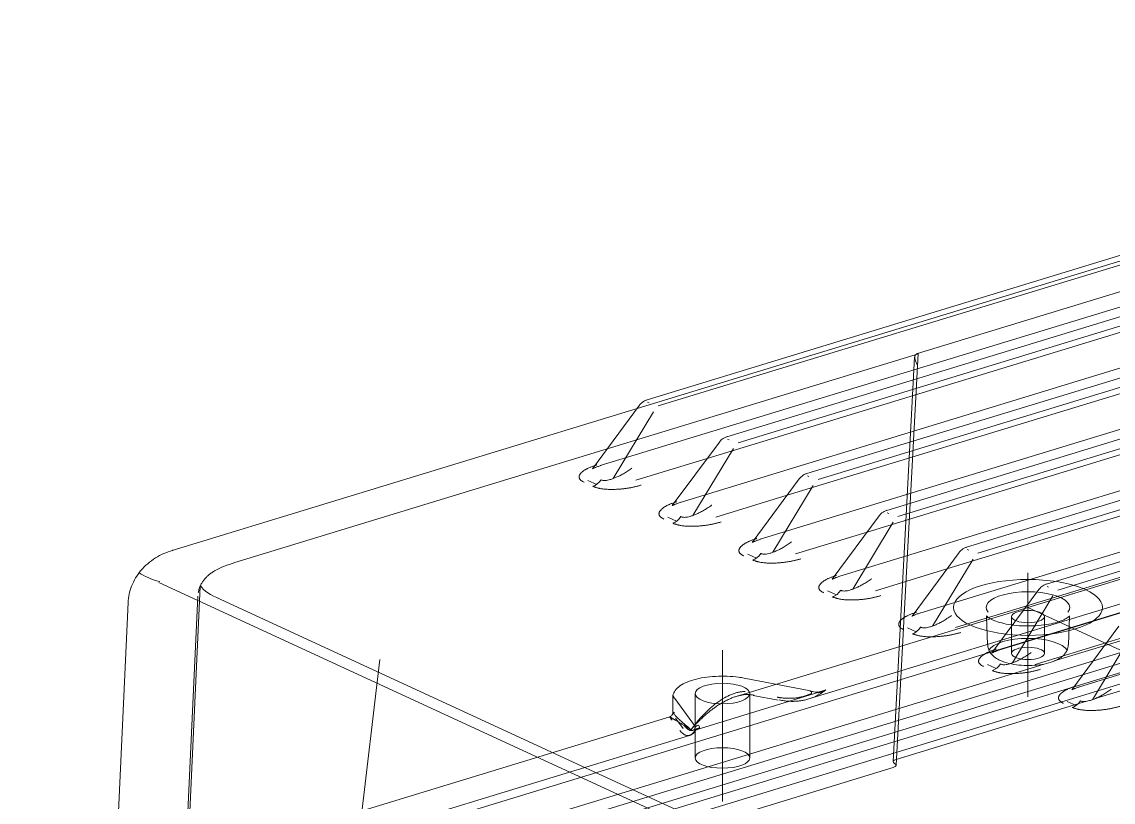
# Model space of a CAD drawing. Header units: millimetres. Extents: x 2028 to 3302, y -96 to 792.
# Drawn here: x 2811.7 to 2921.7, y 580.2 to 658.8 of the extents above; entities that cross this region are included whole.
import ezdxf

# ---------------------------------------------------------------- set-up
doc = ezdxf.new("R2010")
doc.units = ezdxf.units.MM
doc.layers.get('0').update_dxf_attribs({"linetype": 'CONTINUOUS'})

msp = doc.modelspace()

# ---------------------------------------------------------------- linework, layer by layer
at = {"lineweight": 18}
for p, q in [((3000.667, 658.657), (2873.708, 619.867)), ((2999.402, 658.834), (2874.718, 620.739)), ((3000.53, 658.222), (2875.846, 620.127)), ((2869.999, 614.107), (3001.559, 654.303)), ((3007.45, 655.121), (2882.766, 617.026)), ((3008.578, 654.51), (2883.894, 616.415)), ((2999.42, 655.193), (2901.969, 625.419)), ((3004.889, 652.761), (2880.786, 614.843)), ((3015.498, 651.409), (2890.814, 613.314)), ((2878.047, 610.395), (3009.607, 650.59)), ((3016.626, 650.797), (2891.942, 612.702)), ((3012.937, 649.048), (2888.834, 611.131)), ((3023.546, 647.696), (2898.862, 609.601)), ((2886.095, 606.682), (3017.655, 646.878)), ((3024.674, 647.085), (2899.99, 608.99)), ((3020.985, 645.336), (2896.882, 607.418)), ((2894.143, 602.97), (3025.703, 643.165)), ((3031.594, 643.984), (2906.91, 605.889)), ((3032.722, 643.372), (2908.038, 605.277)), ((3029.033, 641.623), (2904.93, 603.706)), ((3039.642, 640.271), (2914.958, 602.176)), ((2902.191, 599.257), (3033.751, 639.453)), ((3040.77, 639.66), (2916.086, 601.565)), ((3037.081, 637.911), (2912.978, 599.993)), ((2910.239, 595.545), (3041.799, 635.74)), ((3045.129, 634.198), (2921.026, 596.281)), ((2833.206, 604.337), (2901.721, 625.271)), ((2901.673, 625.042), (2899.508, 584.279)), ((2899.807, 583.918), (2902.011, 625.414)), ((2913.088, 599.821), (2995.689, 625.059)), ((2807.802, 564.304), (3000.927, 623.31)), ((2873.95, 620.196), (2869.215, 613.794)), ((2874.924, 620.432), (2874.775, 620.501)), ((2873.708, 619.867), (2826.888, 605.562)), ((2875.363, 619.539), (2871.291, 612.797)), ((2997.322, 619.352), (2915.733, 594.424)), ((2824.007, 565.223), (2998.15, 618.43)), ((2998.137, 617.32), (2823.993, 564.113)), ((3000.802, 617.207), (2826.658, 564.001)), ((2882.972, 616.72), (2882.823, 616.788)), ((2826.671, 562.878), (3000.815, 616.084)), ((2881.998, 616.484), (2877.263, 610.082)), ((2883.411, 615.827), (2879.339, 609.085)), ((2880.786, 614.843), (2873.582, 612.642)), ((2998.96, 614.802), (2919.856, 590.633)), ((2869.211, 613.79), (2869.213, 613.792)), ((2869.642, 612.217), (2868.756, 612.626)), ((2890.046, 612.771), (2885.311, 606.369)), ((2891.02, 613.007), (2890.871, 613.076)), ((2891.459, 612.114), (2887.387, 605.372)), ((2888.834, 611.131), (2881.63, 608.93)), ((2877.26, 610.077), (2877.262, 610.079)), ((2898.094, 609.059), (2893.359, 602.657)), ((2899.068, 609.295), (2898.919, 609.363)), ((2877.69, 608.505), (2876.804, 608.914)), ((2899.507, 608.402), (2895.435, 601.66)), ((2896.882, 607.418), (2889.678, 605.217)), ((2885.308, 606.365), (2885.31, 606.367)), ((2885.738, 604.792), (2884.852, 605.201)), ((2906.142, 605.346), (2901.407, 598.944)), ((2907.555, 604.689), (2903.483, 597.947)), ((2907.116, 605.582), (2906.967, 605.651)), ((2918.287, 591.832), (2962.166, 605.238)), ((2927.419, 604.207), (2883.683, 590.844)), ((2904.93, 603.706), (2897.726, 601.505)), ((2893.356, 602.652), (2893.358, 602.654)), ((2965.692, 537.676), (2825.552, 602.321)), ((2827.836, 561.484), (2829.692, 601.925)), ((2891.003, 590.592), (2929.416, 602.328)), ((2893.786, 601.08), (2892.9, 601.489)), ((2914.191, 601.634), (2909.455, 595.232)), ((2915.164, 601.87), (2915.015, 601.938)), ((2822.433, 600.301), (2821.112, 571.509)), ((2829.472, 600.969), (2827.639, 561.044)), ((2966.998, 538.236), (2831.712, 600.642)), ((2915.603, 600.977), (2911.531, 594.235)), ((2912.978, 599.993), (2905.775, 597.792)), ((2980.312, 568.811), (2913.088, 599.821)), ((2901.404, 598.94), (2901.406, 598.942)), ((2908.909, 598.904), (2909.017, 596.06)), ((2911.438, 598.894), (2911.438, 595.187)), ((2914.738, 595.187), (2914.738, 598.894)), ((2917.159, 596.06), (2917.266, 598.904)), ((2901.834, 597.367), (2900.948, 597.776)), ((2922.239, 597.921), (2917.503, 591.519)), ((2923.651, 597.264), (2919.579, 590.522)), ((2921.026, 596.281), (2913.823, 594.08)), ((2909.452, 595.227), (2909.454, 595.229)), ((2914.718, 594.114), (2824.718, 566.616)), ((2847.802, 594.565), (2842.768, 552.025)), ((2909.882, 593.655), (2908.996, 594.064)), ((2891.188, 591.399), (2884.498, 592.695)), ((2917.5, 591.515), (2917.502, 591.517)), ((2877.313, 590.767), (2877.313, 589.24)), ((2879.606, 587.79), (2877.5, 590.629)), ((2879.563, 591.138), (2879.563, 584.65)), ((2879.773, 587.532), (2892.364, 591.379)), ((2885.063, 584.65), (2885.063, 591.138)), ((2885.405, 590.956), (2887.94, 590.465)), ((2918.979, 590.365), (2899.803, 584.506)), ((2917.93, 589.942), (2917.044, 590.351)), ((2877.005, 588.804), (2833.269, 575.441)), ((2877.59, 588.654), (2878.356, 587.623)), ((2840.589, 575.189), (2879.001, 586.925)), ((2899.512, 583.691), (2829.113, 562.182))]:
    msp.add_line(p, q, dxfattribs=at)
for centre, major_axis, ratio, start_param, end_param in [((2869.26, 613.414), (0.628, 1.362), 0.7188731, 3.7121031, 4.4975016), ((2877.308, 609.702), (0.628, 1.362), 0.7188731, 3.7121031, 4.4975013), ((2828.349, 600.78), (1.461, -4.782), 0.5850486, 3.1209162, 3.1416026), ((2885.357, 605.989), (0.628, 1.362), 0.7188731, 3.7121031, 4.4975013), ((2830.142, 604.667), (-7.507, 0.001), 0.3751038, 0.5003686, 0.925976), ((2837.042, 602.646), (-7.507, 0.001), 0.3751038, 0.2286061, 0.7838788), ((2893.405, 602.277), (0.628, 1.362), 0.7188731, 3.7121031, 4.4975016), ((2913.088, 599.821), (4.212, 0), 0.3754192, 5.9817351, 9.7262277), ((2901.453, 598.564), (0.628, 1.362), 0.7188731, 3.7121031, 4.4975016), ((2913.088, 595.187), (-4.038, 0), 0.3754192, 3.354885, 6.0680173), ((2909.501, 594.852), (0.628, 1.362), 0.7188731, 3.7121031, 4.4975016), ((2882.313, 591.138), (5, 0), 0.3754192, 3.2404902, 3.415821), ((2885.496, 587.739), (-3.116, 2.097), 0.8180808, 5.2155953, 5.3903935), ((2891.111, 591.007), (-0.076, -0.393), 0.4248124, 1.9984083, 3.5692046), ((2891.865, 590.913), (-0.019, -0.4), 0.1194193, 2.3752901, 3.5293629), ((2917.549, 591.139), (0.628, 1.362), 0.7188731, 3.7121031, 4.4975016), ((2877.237, 585.215), (-0.366, 3.545), 0.2201984, 5.8450846, 6.0198828), ((2879.901, 587.582), (0.321, 0.238), 0.8928854, 0.9858449, 2.5566412), ((2879.993, 587.286), (0.392, -0.079), 0.9242255, 1.7545415, 2.9086143), ((2900.309, 584.273), (-0.801, 0), 0.3749718, 5.396286, 6.9041124), ((2899.006, 583.924), (-0.801, 0), 0.3749718, 2.2546934, 3.7625197)]:
    msp.add_ellipse(centre, major_axis=major_axis, ratio=ratio, start_param=start_param, end_param=end_param, dxfattribs=at)
for centre, major_axis in [((2913.088, 599.821), (7.5, 0)), ((2913.088, 598.894), (1.65, 0)), ((2913.088, 595.187), (-1.65, 0)), ((2882.313, 591.138), (-2.75, 0)), ((2882.313, 584.65), (2.75, 0))]:
    msp.add_ellipse(centre, major_axis=major_axis, ratio=0.3754192, dxfattribs=at)
for points, degree, knots in [([(2901.919, 624.344), (2901.857, 624.453), (2901.804, 624.557), (2901.723, 624.752), (2901.694, 624.845), (2901.668, 625.019), (2901.671, 625.098), (2901.721, 625.241), (2901.769, 625.303), (2901.849, 625.355)], 3, [0, 0, 0, 0, 0.25, 0.25, 0.5, 0.5, 0.75, 0.75, 1, 1, 1, 1]), ([(2901.721, 625.271), (2901.804, 625.296), (2901.873, 625.324), (2901.971, 625.374), (2902.001, 625.398), (2902.017, 625.425), (2902.004, 625.429), (2901.945, 625.411), (2901.901, 625.389), (2901.849, 625.355)], 3, [0, 0, 0, 0, 0.25, 0.25, 0.5, 0.5, 0.75, 0.75, 1, 1, 1, 1]), ([(2874.732, 620.743), (2874.637, 620.714), (2874.466, 620.642), (2874.24, 620.495), (2874.069, 620.342), (2873.985, 620.243), (2873.95, 620.196)], 3, [0, 0, 0, 0, 0.3108402, 0.5782538, 0.8060199, 1, 1, 1, 1]), ([(2882.78, 617.03), (2882.685, 617.001), (2882.514, 616.93), (2882.288, 616.782), (2882.117, 616.629), (2882.033, 616.531), (2881.998, 616.484)], 3, [0, 0, 0, 0, 0.3108402, 0.5782538, 0.8060199, 1, 1, 1, 1]), ([(2868.374, 612.433), (2867.54, 612.82), (2868.087, 613.386), (2868.468, 613.779), (2869.396, 614.096)], 2, [0, 0, 0, 0.5322777, 0.5322777, 1, 1, 1]), ([(2873.18, 613.845), (2873.169, 613.837), (2873.025, 613.732), (2872.751, 613.544), (2872.355, 613.301), (2871.981, 613.098), (2871.632, 612.931), (2871.31, 612.8), (2871.015, 612.703), (2870.753, 612.639), (2870.528, 612.609), (2870.346, 612.607), (2870.204, 612.63), (2870.124, 612.66), (2870.088, 612.679), (2870.083, 612.682)], 3, [0, 0, 0, 0, 0.0108751, 0.1455399, 0.2682421, 0.3800813, 0.4821955, 0.5755682, 0.6617912, 0.7417158, 0.814301, 0.8793972, 0.9377345, 0.9906903, 1, 1, 1, 1]), ([(2890.828, 613.318), (2890.733, 613.289), (2890.562, 613.217), (2890.336, 613.07), (2890.165, 612.917), (2890.081, 612.818), (2890.046, 612.771)], 3, [0, 0, 0, 0, 0.3108402, 0.5782538, 0.8060199, 1, 1, 1, 1]), ([(2874.123, 612.144), (2872.976, 611.794), (2871.707, 611.724), (2870.105, 611.636), (2869.26, 612.024)], 2, [0, 0, 0, 0.5, 0.5, 1, 1, 1]), ([(2876.422, 608.72), (2875.588, 609.107), (2876.135, 609.673), (2876.516, 610.067), (2877.444, 610.384)], 2, [0, 0, 0, 0.5322777, 0.5322777, 1, 1, 1]), ([(2881.228, 610.132), (2881.217, 610.124), (2881.073, 610.019), (2880.799, 609.831), (2880.403, 609.589), (2880.029, 609.385), (2879.68, 609.219), (2879.358, 609.088), (2879.063, 608.99), (2878.801, 608.927), (2878.577, 608.896), (2878.394, 608.895), (2878.252, 608.917), (2878.172, 608.947), (2878.136, 608.967), (2878.131, 608.97)], 3, [0, 0, 0, 0, 0.0108752, 0.14554, 0.2682422, 0.3800813, 0.4821955, 0.5755682, 0.6617912, 0.7417159, 0.814301, 0.8793972, 0.9377345, 0.9906903, 1, 1, 1, 1]), ([(2898.876, 609.605), (2898.781, 609.576), (2898.61, 609.505), (2898.384, 609.357), (2898.213, 609.204), (2898.129, 609.106), (2898.094, 609.059)], 3, [0, 0, 0, 0, 0.3108402, 0.5782538, 0.8060199, 1, 1, 1, 1]), ([(2882.171, 608.432), (2881.024, 608.081), (2879.755, 608.011), (2878.153, 607.923), (2877.308, 608.311)], 2, [0, 0, 0, 0.5, 0.5, 1, 1, 1]), ([(2884.47, 605.008), (2883.636, 605.395), (2884.183, 605.961), (2884.564, 606.354), (2885.493, 606.671)], 2, [0, 0, 0, 0.5322777, 0.5322777, 1, 1, 1]), ([(2889.276, 606.42), (2889.265, 606.412), (2889.121, 606.307), (2888.847, 606.119), (2888.451, 605.876), (2888.077, 605.673), (2887.728, 605.506), (2887.406, 605.375), (2887.111, 605.278), (2886.849, 605.214), (2886.625, 605.184), (2886.442, 605.182), (2886.3, 605.205), (2886.22, 605.235), (2886.184, 605.254), (2886.179, 605.257)], 3, [0, 0, 0, 0, 0.0108752, 0.14554, 0.2682422, 0.3800813, 0.4821955, 0.5755682, 0.6617912, 0.7417159, 0.814301, 0.8793972, 0.9377345, 0.9906903, 1, 1, 1, 1]), ([(2906.924, 605.893), (2906.829, 605.864), (2906.658, 605.792), (2906.432, 605.645), (2906.261, 605.492), (2906.177, 605.393), (2906.142, 605.346)], 3, [0, 0, 0, 0, 0.3108402, 0.5782538, 0.8060199, 1, 1, 1, 1]), ([(2826.946, 605.578), (2826.313, 605.39), (2825.138, 604.865), (2823.661, 603.61), (2822.707, 602.036), (2822.467, 600.884), (2822.434, 600.297)], 3, [0, 0, 0, 0, 0.2499282, 0.5099983, 0.764908, 1, 1, 1, 1]), ([(2890.219, 604.719), (2889.072, 604.369), (2887.803, 604.299), (2886.201, 604.211), (2885.357, 604.599)], 2, [0, 0, 0, 0.5, 0.5, 1, 1, 1]), ([(2831.006, 603.416), (2831.368, 603.646), (2831.734, 603.812), (2832.468, 604.102), (2832.837, 604.224), (2833.206, 604.337)], 3, [0, 0, 0, 0, 0.5, 0.5, 1, 1, 1, 1]), ([(2829.504, 601.277), (2829.513, 601.331), (2829.547, 601.509), (2829.637, 601.814), (2829.795, 602.156), (2829.989, 602.467), (2830.201, 602.737), (2830.444, 602.987), (2830.71, 603.216), (2830.909, 603.35), (2831.007, 603.416)], 3, [0, 0, 0, 0, 0.06629, 0.2162008, 0.3778774, 0.5055091, 0.6318709, 0.7566258, 0.8794402, 1, 1, 1, 1]), ([(2892.518, 601.295), (2891.684, 601.682), (2892.231, 602.248), (2892.612, 602.642), (2893.541, 602.959)], 2, [0, 0, 0, 0.5322777, 0.5322777, 1, 1, 1]), ([(2897.324, 602.707), (2897.313, 602.699), (2897.17, 602.594), (2896.895, 602.406), (2896.499, 602.164), (2896.125, 601.96), (2895.776, 601.794), (2895.454, 601.663), (2895.159, 601.565), (2894.897, 601.502), (2894.673, 601.471), (2894.49, 601.47), (2894.348, 601.492), (2894.268, 601.522), (2894.232, 601.542), (2894.227, 601.545)], 3, [0, 0, 0, 0, 0.0108751, 0.1455399, 0.2682421, 0.3800813, 0.4821955, 0.5755682, 0.6617912, 0.7417158, 0.814301, 0.8793972, 0.9377345, 0.9906903, 1, 1, 1, 1]), ([(2913.088, 590.797), (2913.088, 593.797), (2913.088, 603.317)], 1, [0, 0, 0.2396102, 1, 1]), ([(2914.972, 602.18), (2914.877, 602.151), (2914.706, 602.08), (2914.48, 601.932), (2914.31, 601.779), (2914.225, 601.681), (2914.191, 601.634)], 3, [0, 0, 0, 0, 0.3108402, 0.5782538, 0.8060199, 1, 1, 1, 1]), ([(2829.478, 600.666), (2829.477, 600.682), (2829.475, 600.714), (2829.472, 600.779), (2829.471, 600.864), (2829.472, 600.932), (2829.474, 600.968)], 3, [0, 0, 0, 0, 0.1603187, 0.3210117, 0.6427273, 1, 1, 1, 1]), ([(2898.267, 601.007), (2897.12, 600.656), (2895.851, 600.586), (2894.249, 600.498), (2893.405, 600.886)], 2, [0, 0, 0, 0.5, 0.5, 1, 1, 1]), ([(2900.566, 597.583), (2899.732, 597.97), (2900.279, 598.536), (2900.66, 598.929), (2901.589, 599.246)], 2, [0, 0, 0, 0.5322777, 0.5322777, 1, 1, 1]), ([(2905.372, 598.995), (2905.361, 598.987), (2905.218, 598.882), (2904.943, 598.694), (2904.547, 598.451), (2904.173, 598.248), (2903.824, 598.081), (2903.502, 597.95), (2903.207, 597.853), (2902.945, 597.789), (2902.721, 597.759), (2902.538, 597.757), (2902.396, 597.78), (2902.316, 597.81), (2902.28, 597.829), (2902.275, 597.832)], 3, [0, 0, 0, 0, 0.0108751, 0.1455399, 0.2682421, 0.3800813, 0.4821955, 0.5755682, 0.6617912, 0.7417158, 0.814301, 0.8793972, 0.9377345, 0.9906903, 1, 1, 1, 1]), ([(2917.279, 598.981), (2917.279, 598.981), (2917.268, 598.95), (2917.062, 598.764), (2916.575, 598.509), (2915.861, 598.267), (2914.947, 598.075), (2913.89, 597.959), (2912.766, 597.938), (2911.656, 598.015), (2910.643, 598.184), (2909.805, 598.425), (2909.228, 598.691), (2908.914, 598.928), (2908.89, 599.013), (2908.892, 598.947), (2908.905, 598.898)], 3, [0, 0, 0, 0, 0.0419145, 0.1114107, 0.1806451, 0.2540773, 0.3314294, 0.4112508, 0.4923294, 0.5737735, 0.6546454, 0.7340201, 0.8107246, 0.8762739, 0.9460677, 1, 1, 1, 1]), ([(2917.275, 598.904), (2917.277, 598.934), (2917.275, 598.955), (2917.276, 598.967), (2917.276, 598.967)], 3, [0, 0, 0, 0, 0.9995516, 1, 1, 1, 1]), ([(2906.315, 597.294), (2905.168, 596.944), (2903.899, 596.874), (2902.297, 596.786), (2901.453, 597.174)], 2, [0, 0, 0, 0.5, 0.5, 1, 1, 1]), ([(2909.052, 596.059), (2909.045, 595.908), (2909.076, 595.571), (2909.372, 595.105), (2909.786, 594.742), (2910.116, 594.553), (2910.286, 594.478)], 3, [0, 0, 0, 0, 0.1954471, 0.4653286, 0.7465399, 1, 1, 1, 1]), ([(2910.286, 594.478), (2910.423, 594.415), (2910.846, 594.248), (2911.646, 594.055), (2912.691, 593.949), (2913.748, 593.964), (2914.76, 594.098), (2915.678, 594.355), (2916.385, 594.715), (2916.875, 595.189), (2917.131, 595.66), (2917.135, 595.956), (2917.126, 596.054)], 3, [0, 0, 0, 0, 0.0633512, 0.1856996, 0.303472, 0.4192313, 0.5355528, 0.6546369, 0.78155, 0.8750338, 0.9604824, 1, 1, 1, 1]), ([(2882.313, 580.259), (2882.313, 583.259), (2882.313, 595.528)], 1, [0, 0, 0.1964823, 1, 1]), ([(2908.614, 593.87), (2907.78, 594.257), (2908.327, 594.823), (2908.708, 595.217), (2909.637, 595.534)], 2, [0, 0, 0, 0.5322777, 0.5322777, 1, 1, 1]), ([(2913.42, 595.282), (2913.41, 595.274), (2913.266, 595.169), (2912.991, 594.981), (2912.595, 594.739), (2912.221, 594.535), (2911.872, 594.369), (2911.55, 594.238), (2911.255, 594.14), (2910.993, 594.077), (2910.769, 594.046), (2910.586, 594.045), (2910.444, 594.067), (2910.364, 594.097), (2910.329, 594.117), (2910.323, 594.12)], 3, [0, 0, 0, 0, 0.0108751, 0.1455399, 0.2682421, 0.3800813, 0.4821955, 0.5755682, 0.6617912, 0.7417158, 0.814301, 0.8793972, 0.9377345, 0.9906903, 1, 1, 1, 1]), ([(2884.498, 592.695), (2884.313, 592.73), (2883.765, 592.82), (2882.788, 592.904), (2881.603, 592.892), (2880.458, 592.772), (2879.413, 592.548), (2878.524, 592.226), (2877.858, 591.827), (2877.458, 591.367), (2877.282, 590.962), (2877.327, 590.755), (2877.338, 590.718)], 3, [0, 0, 0, 0, 0.0617554, 0.1798197, 0.2977231, 0.4157106, 0.5341579, 0.6537662, 0.7757119, 0.8830177, 0.9791725, 1, 1, 1, 1]), ([(2914.363, 593.581), (2913.217, 593.231), (2911.947, 593.161), (2910.345, 593.073), (2909.501, 593.461)], 2, [0, 0, 0, 0.5, 0.5, 1, 1, 1]), ([(2888.031, 590.492), (2888.113, 590.476), (2888.274, 590.444), (2888.51, 590.409), (2888.736, 590.383), (2888.953, 590.365), (2889.16, 590.355), (2889.358, 590.352), (2889.545, 590.355), (2889.723, 590.364), (2889.891, 590.376), (2890.049, 590.393), (2890.198, 590.413), (2890.337, 590.435), (2890.467, 590.458), (2890.695, 590.506), (2891.015, 590.589), (2891.414, 590.73), (2891.785, 590.896), (2892.127, 591.085), (2892.441, 591.289), (2892.632, 591.443), (2892.726, 591.518)], 3, [0, 0, 0, 0, 0.0472878, 0.0928515, 0.1366913, 0.1788073, 0.2191993, 0.2578677, 0.2948123, 0.3300333, 0.3635309, 0.3953052, 0.4253563, 0.4536844, 0.4802898, 0.5051729, 0.5952824, 0.6823164, 0.7662886, 0.8472147, 0.925112, 1, 1, 1, 1]), ([(2892.726, 591.518), (2892.68, 591.498), (2892.596, 591.46), (2892.478, 591.416), (2892.385, 591.385), (2892.251, 591.346), (2892.081, 591.305), (2891.931, 591.29), (2891.865, 591.284)], 3, [0, 0, 0, 0, 0.1698513, 0.3098315, 0.4199386, 0.5001723, 0.7768276, 1, 1, 1, 1]), ([(2891.912, 591.2), (2891.947, 591.206), (2892.03, 591.22), (2892.171, 591.257), (2892.357, 591.322), (2892.547, 591.409), (2892.673, 591.486), (2892.726, 591.518)], 3, [0, 0, 0, 0, 0.1227874, 0.2893827, 0.4998847, 0.7918109, 1, 1, 1, 1]), ([(2916.662, 590.158), (2915.828, 590.545), (2916.376, 591.111), (2916.756, 591.504), (2917.685, 591.821)], 2, [0, 0, 0, 0.5322776, 0.5322776, 1, 1, 1]), ([(2921.468, 591.57), (2921.458, 591.562), (2921.314, 591.457), (2921.039, 591.269), (2920.643, 591.026), (2920.269, 590.823), (2919.92, 590.656), (2919.598, 590.525), (2919.304, 590.428), (2919.041, 590.364), (2918.817, 590.334), (2918.634, 590.332), (2918.492, 590.355), (2918.412, 590.385), (2918.377, 590.404), (2918.371, 590.407)], 3, [0, 0, 0, 0, 0.0108751, 0.1455399, 0.2682421, 0.3800813, 0.4821955, 0.5755682, 0.6617912, 0.7417158, 0.814301, 0.8793972, 0.9377345, 0.9906903, 1, 1, 1, 1]), ([(2884.605, 591.341), (2884.552, 591.341), (2884.444, 591.34), (2884.279, 591.327), (2884.11, 591.305), (2883.938, 591.274), (2883.763, 591.233), (2883.585, 591.183), (2883.404, 591.123), (2883.221, 591.053), (2882.857, 590.898), (2882.29, 590.591), (2881.585, 590.097), (2880.894, 589.51), (2880.369, 588.988), (2879.932, 588.497), (2879.556, 588.044), (2879.3, 587.692), (2879.157, 587.496)], 3, [0, 0, 0, 0, 0.0258152, 0.0520193, 0.0786529, 0.1057547, 0.1333614, 0.1615077, 0.1902263, 0.2195481, 0.2495021, 0.3659476, 0.5005208, 0.6174233, 0.750323, 0.8131618, 0.8963879, 1, 1, 1, 1]), ([(2879.157, 587.496), (2879.223, 587.574), (2879.353, 587.728), (2879.551, 587.95), (2879.746, 588.162), (2879.939, 588.362), (2880.128, 588.55), (2880.314, 588.727), (2880.495, 588.893), (2880.671, 589.048), (2880.841, 589.193), (2881.005, 589.327), (2881.163, 589.451), (2881.314, 589.566), (2881.457, 589.671), (2881.593, 589.768), (2881.811, 589.918), (2882.113, 590.114), (2882.503, 590.34), (2882.883, 590.533), (2883.252, 590.695), (2883.608, 590.825), (2883.949, 590.924), (2884.275, 590.992), (2884.584, 591.033), (2884.782, 591.037), (2884.878, 591.039)], 3, [0, 0, 0, 0, 0.0446959, 0.0877631, 0.1292017, 0.1690123, 0.207195, 0.2437505, 0.2786793, 0.3119818, 0.3436589, 0.3737113, 0.4021399, 0.4289459, 0.4541305, 0.4776955, 0.4996427, 0.5667186, 0.6307354, 0.6917563, 0.7498544, 0.8051143, 0.8576344, 0.9075293, 0.9549325, 1, 1, 1, 1]), ([(2891.865, 591.284), (2891.639, 591.295), (2891.418, 591.323), (2891.178, 591.365), (2891.145, 591.371), (2891.111, 591.377)], 3, [0, 0, 0, 0, 0.8597377, 0.8597377, 1, 1, 1, 1]), ([(2877.313, 589.247), (2877.313, 589.197), (2877.299, 589.1), (2877.231, 588.963), (2877.121, 588.856), (2877.032, 588.813), (2876.983, 588.798)], 3, [0, 0, 0, 0, 0.2420607, 0.4958525, 0.7517783, 1, 1, 1, 1]), ([(2877.313, 589.257), (2877.313, 589.258), (2877.314, 589.265), (2877.323, 589.271), (2877.359, 589.259), (2877.415, 589.228), (2877.47, 589.189), (2877.497, 589.169)], 3, [0, 0, 0, 0, 0.0166737, 0.2749028, 0.5241719, 0.7654977, 1, 1, 1, 1]), ([(2922.411, 589.869), (2921.265, 589.519), (2919.996, 589.449), (2918.393, 589.361), (2917.549, 589.749)], 2, [0, 0, 0, 0.5, 0.5, 1, 1, 1]), ([(2877.087, 588.658), (2877.075, 588.671), (2877.05, 588.696), (2877.022, 588.726), (2877, 588.751), (2876.984, 588.771), (2876.976, 588.786), (2876.975, 588.795), (2876.981, 588.797), (2876.996, 588.794), (2877.018, 588.785), (2877.049, 588.77), (2877.088, 588.748), (2877.136, 588.72), (2877.194, 588.686), (2877.261, 588.645), (2877.338, 588.598), (2877.433, 588.54), (2877.554, 588.467), (2877.712, 588.372), (2877.907, 588.254), (2878.144, 588.109), (2878.429, 587.935), (2878.765, 587.729), (2879.023, 587.576), (2879.157, 587.496)], 3, [0, 0, 0, 0, 0.0250755, 0.0508668, 0.0774044, 0.1047164, 0.1328286, 0.1617647, 0.1915462, 0.2221932, 0.2537237, 0.2861546, 0.3195013, 0.3537779, 0.3889974, 0.4251719, 0.4623125, 0.5004294, 0.5494174, 0.6058482, 0.6697356, 0.7410889, 0.8199145, 0.906217, 1, 1, 1, 1]), ([(2879.157, 587.496), (2879.103, 587.54), (2878.997, 587.626), (2878.851, 587.747), (2878.72, 587.857), (2878.604, 587.956), (2878.502, 588.044), (2878.412, 588.122), (2878.335, 588.191), (2878.148, 588.358), (2877.892, 588.593), (2877.601, 588.88), (2877.404, 589.098), (2877.336, 589.197), (2877.322, 589.228), (2877.322, 589.228)], 3, [0, 0, 0, 0, 0.0548813, 0.10595, 0.153206, 0.1966496, 0.2362808, 0.2720999, 0.3041071, 0.3323031, 0.5091067, 0.6647183, 0.843746, 0.9987523, 1, 1, 1, 1]), ([(2879.573, 587.5), (2879.555, 587.466), (2879.517, 587.397), (2879.458, 587.304), (2879.395, 587.218), (2879.329, 587.141), (2879.259, 587.073), (2879.186, 587.015), (2879.109, 586.968), (2879.029, 586.932), (2878.945, 586.908), (2878.86, 586.898), (2878.771, 586.9), (2878.676, 586.917), (2878.567, 586.955), (2878.445, 587.017), (2878.309, 587.113), (2878.16, 587.245), (2878.056, 587.365), (2878.002, 587.427)], 3, [0, 0, 0, 0, 0.0445624, 0.0902087, 0.1369434, 0.1847707, 0.2336945, 0.2837185, 0.3348462, 0.3870807, 0.4404251, 0.4948823, 0.5463317, 0.6046828, 0.6699371, 0.7420956, 0.8211588, 0.9071269, 1, 1, 1, 1]), ([(2878.464, 587.921), (2878.746, 587.541), (2879.149, 587.396), (2879.4, 587.445), (2879.516, 587.541)], 2, [0, 0, 0, 0.5, 0.75, 1, 1, 1]), ([(2879.627, 587.446), (2879.625, 587.453), (2879.619, 587.467), (2879.598, 587.488), (2879.565, 587.514), (2879.533, 587.532), (2879.516, 587.541)], 3, [0, 0, 0, 0, 0.1985006, 0.4317407, 0.6991497, 1, 1, 1, 1]), ([(2879.993, 587.656), (2879.981, 587.646), (2879.956, 587.623), (2879.912, 587.593), (2879.861, 587.565), (2879.796, 587.539), (2879.702, 587.511), (2879.623, 587.504), (2879.573, 587.5)], 3, [0, 0, 0, 0, 0.1049557, 0.2232273, 0.3548834, 0.4999735, 0.6902475, 1, 1, 1, 1]), ([(2879.573, 587.5), (2879.578, 587.491), (2879.59, 587.471), (2879.606, 587.447), (2879.623, 587.427), (2879.632, 587.423), (2879.628, 587.44), (2879.627, 587.446)], 3, [0, 0, 0, 0, 0.1295045, 0.2962661, 0.5002465, 0.7994418, 1, 1, 1, 1]), ([(2879.901, 587.952), (2879.911, 587.939), (2879.92, 587.925), (2879.982, 587.828), (2880.01, 587.742), (2879.993, 587.656)], 3, [0, 0, 0, 0, 0.1402623, 0.1402623, 1, 1, 1, 1])]:
    msp.add_open_spline(points, degree=degree, knots=knots, dxfattribs=at)
for points in [[(2869.213, 613.792), (2869.258, 613.834), (2870.085, 614.134)], [(2869.396, 614.096), (2869.525, 614.14), (2869.663, 614.183)], [(2877.262, 610.079), (2877.306, 610.122), (2878.133, 610.421)], [(2877.444, 610.384), (2877.573, 610.428), (2877.711, 610.47)], [(2885.31, 606.367), (2885.354, 606.409), (2886.181, 606.709)], [(2885.493, 606.671), (2885.621, 606.715), (2885.759, 606.758)], [(2893.358, 602.654), (2893.402, 602.697), (2894.229, 602.996)], [(2893.541, 602.959), (2893.669, 603.003), (2893.807, 603.045)], [(2901.406, 598.942), (2901.45, 598.984), (2902.277, 599.284)], [(2901.589, 599.246), (2901.717, 599.29), (2901.855, 599.333)], [(2909.454, 595.229), (2909.498, 595.272), (2910.326, 595.571)], [(2909.637, 595.534), (2909.765, 595.578), (2909.903, 595.62)], [(2917.502, 591.517), (2917.549, 591.561), (2918.393, 591.865)], [(2917.685, 591.821), (2917.813, 591.865), (2917.951, 591.908)], [(2891.295, 591.14), (2890.913, 590.962), (2890.079, 590.735), (2889.193, 590.643), (2888.276, 590.687), (2887.811, 590.776)], [(2879.005, 586.931), (2879.368, 587.012), (2879.609, 587.446)]]:
    msp.add_open_spline(points, degree=2, dxfattribs=at)

doc.saveas('drawing.dxf')
